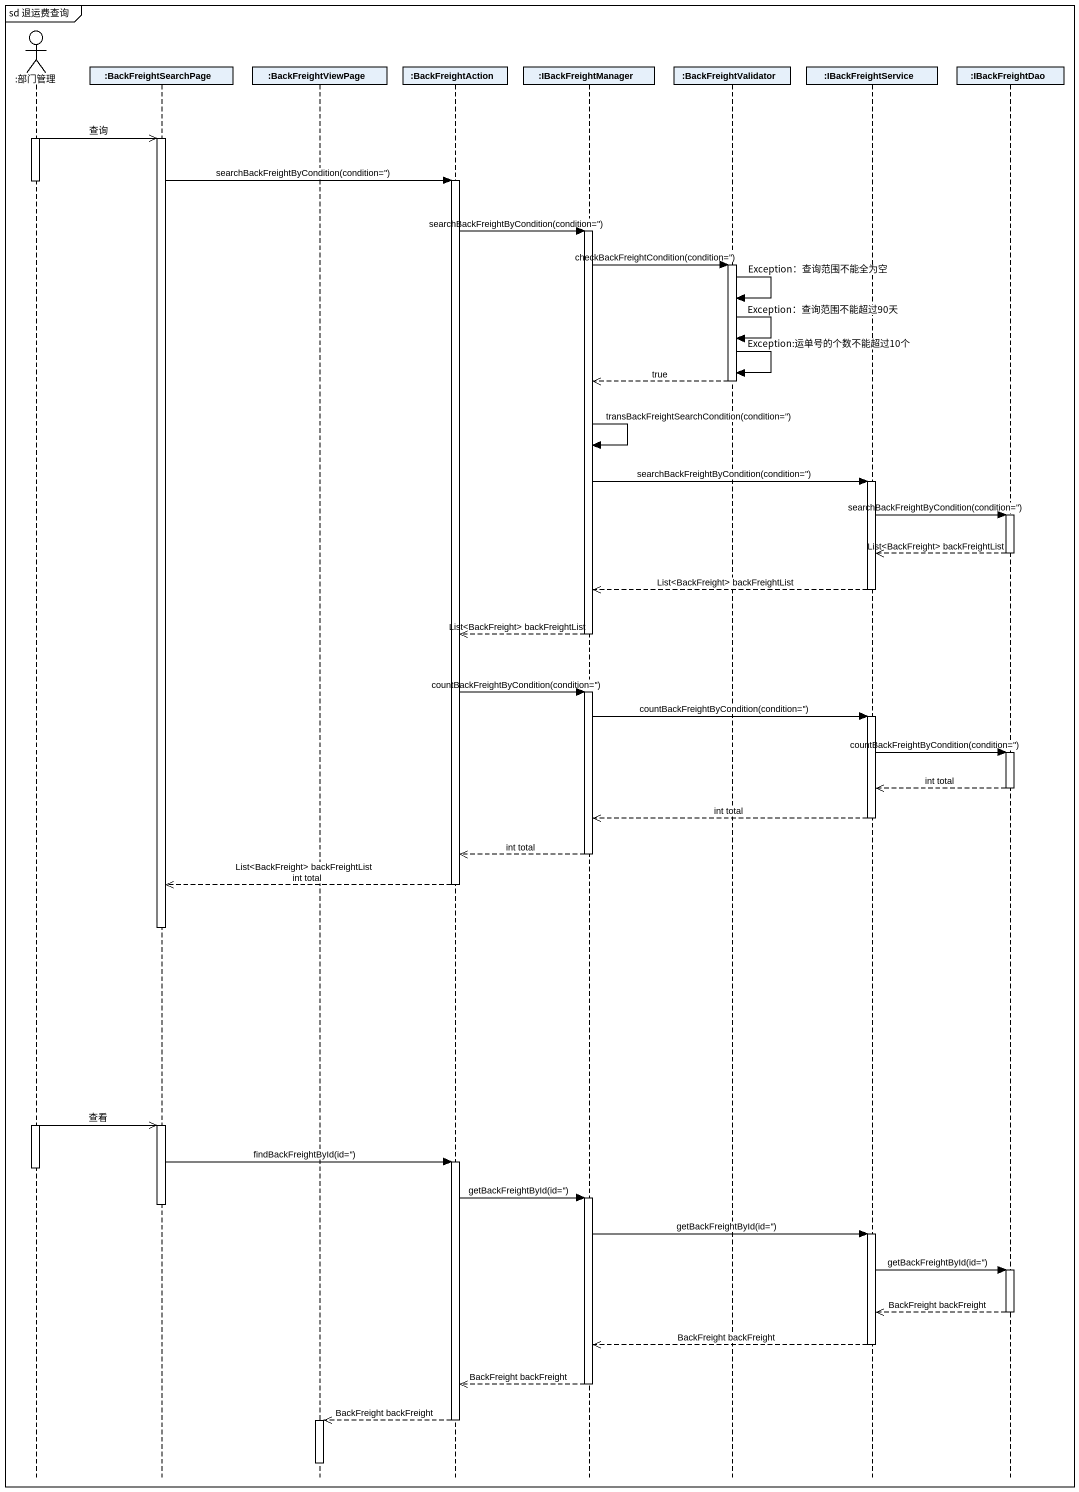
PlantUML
@startuml
mainframe sd 退运费查询
hide footbox
actor ":部门管理" as 部门管理
participant ":BackFreightSearchPage" as BackFreightSearchPage
participant ":BackFreightViewPage" as BackFreightViewPage
participant ":BackFreightAction" as BackFreightAction
participant ":IBackFreightManager" as IBackFreightManager
participant ":BackFreightValidator" as BackFreightValidator
participant ":IBackFreightService" as IBackFreightService
participant ":IBackFreightDao" as IBackFreightDao

activate 部门管理
部门管理 ->> BackFreightSearchPage : 查询
activate BackFreightSearchPage
BackFreightSearchPage -> BackFreightAction : searchBackFreightByCondition(condition='')
activate BackFreightAction
deactivate 部门管理
BackFreightAction -> IBackFreightManager : searchBackFreightByCondition(condition='')
activate IBackFreightManager
IBackFreightManager -> BackFreightValidator : checkBackFreightCondition(condition='')
activate BackFreightValidator
BackFreightValidator -> BackFreightValidator : Exception：查询范围不能全为空
BackFreightValidator -> BackFreightValidator : Exception：查询范围不能超过90天
BackFreightValidator -> BackFreightValidator : Exception:运单号的个数不能超过10个
BackFreightValidator -->> IBackFreightManager : true
deactivate BackFreightValidator
IBackFreightManager -> IBackFreightManager : transBackFreightSearchCondition(condition='')
IBackFreightManager -> IBackFreightService : searchBackFreightByCondition(condition='')
activate IBackFreightService
IBackFreightService -> IBackFreightDao : searchBackFreightByCondition(condition='')
activate IBackFreightDao
IBackFreightDao -->> IBackFreightService : List<BackFreight> backFreightList
deactivate IBackFreightDao
IBackFreightService -->> IBackFreightManager : List<BackFreight> backFreightList
deactivate IBackFreightService
IBackFreightManager -->> BackFreightAction : List<BackFreight> backFreightList
deactivate IBackFreightManager
BackFreightAction -> IBackFreightManager : countBackFreightByCondition(condition='')
activate IBackFreightManager
IBackFreightManager -> IBackFreightService : countBackFreightByCondition(condition='')
activate IBackFreightService
IBackFreightService -> IBackFreightDao : countBackFreightByCondition(condition='')
activate IBackFreightDao
IBackFreightDao -->> IBackFreightService : int total
deactivate IBackFreightDao
IBackFreightService -->> IBackFreightManager : int total
deactivate IBackFreightService
IBackFreightManager -->> BackFreightAction : int total
deactivate IBackFreightManager
BackFreightAction -->> BackFreightSearchPage : List<BackFreight> backFreightList int total
deactivate BackFreightAction
deactivate BackFreightSearchPage
activate 部门管理
部门管理 ->> BackFreightSearchPage : 查看
activate BackFreightSearchPage
BackFreightSearchPage -> BackFreightAction : findBackFreightById(id='')
activate BackFreightAction
deactivate 部门管理
BackFreightAction -> IBackFreightManager : getBackFreightById(id='')
activate IBackFreightManager
deactivate BackFreightSearchPage
IBackFreightManager -> IBackFreightService : getBackFreightById(id='')
activate IBackFreightService
IBackFreightService -> IBackFreightDao : getBackFreightById(id='')
activate IBackFreightDao
IBackFreightDao -->> IBackFreightService : BackFreight backFreight
deactivate IBackFreightDao
IBackFreightService -->> IBackFreightManager : BackFreight backFreight
deactivate IBackFreightService
IBackFreightManager -->> BackFreightAction : BackFreight backFreight
deactivate IBackFreightManager
BackFreightAction -->> BackFreightViewPage : BackFreight backFreight
deactivate BackFreightAction
activate BackFreightViewPage
deactivate BackFreightViewPage
@enduml
